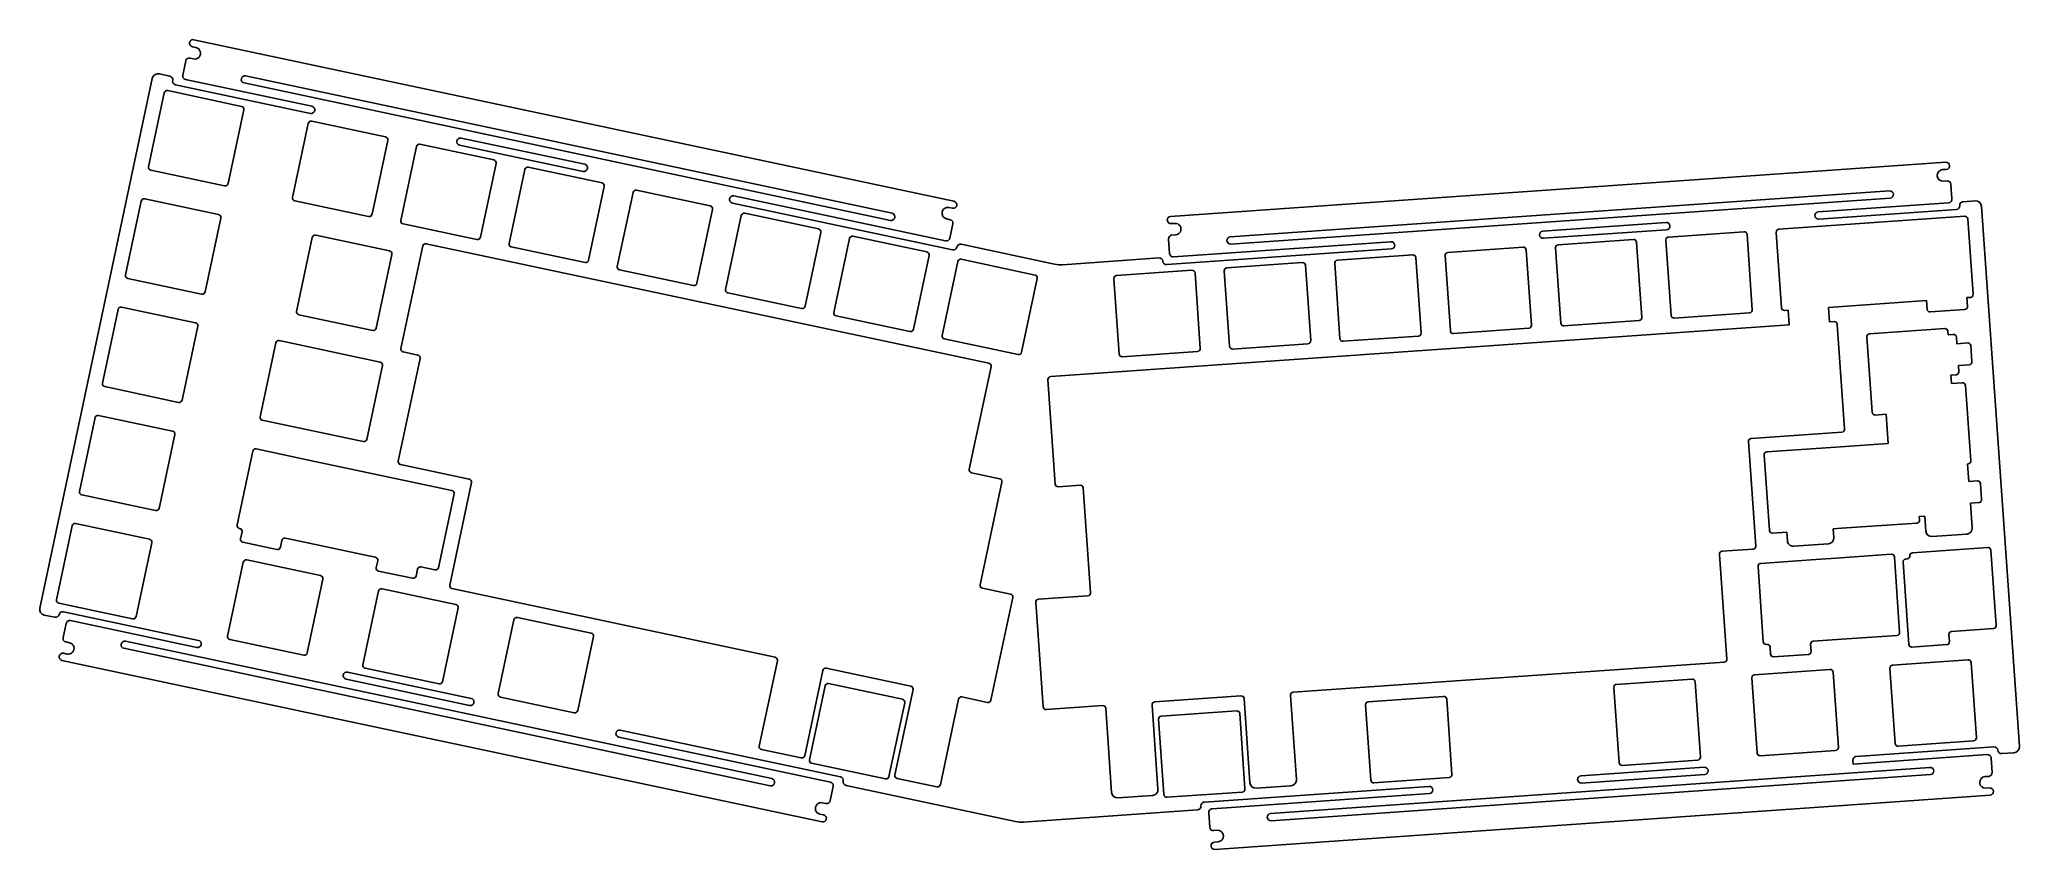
# Model space of a CAD drawing. Extents: x -49 to 292, y -124 to 15.
import ezdxf

# ---------------------------------------------------------------- set-up
doc = ezdxf.new("R2010")
doc.units = 0
doc.header["$MEASUREMENT"] = 0
doc.layers.get('0').update_dxf_attribs({"linetype": 'CONTINUOUS'})
doc.layers.add('SHAPE2DVIEW', color=7, linetype='CONTINUOUS')

msp = doc.modelspace()

# ---------------------------------------------------------------- linework, layer by layer
at = {"linetype": 'BYBLOCK'}
for p, q in [((124.751193, -42.897631), (251.852879, -34.010601)), ((258.835832, -33.522349), (259.628146, -33.46695)), ((260.161803, -33.930857), (261.420797, -51.936896)), ((125.54628, -61.437327), (124.287286, -43.431288)), ((244.862519, -54.097102), (246.121512, -72.103141)), ((260.956889, -52.470553), (245.326426, -53.563445)), ((129.833273, -61.638799), (126.079937, -61.901234)), ((131.625924, -80.108744), (130.366931, -62.102706)), ((239.880902, -73.54193), (241.139896, -91.547969)), ((245.657605, -72.636798), (240.344809, -73.008272)), ((123.452867, -99.77672), (122.193873, -81.770681)), ((122.65778, -81.237023), (131.162017, -80.642402)), ((240.675989, -92.081626), (166.489504, -97.268792)), ((157.511424, -97.896545), (142.671655, -98.934151)), ((159.058205, -112.850076), (158.045081, -98.360452)), ((166.025597, -97.802449), (167.038721, -112.292073)), ((133.693574, -99.561904), (123.986524, -100.240627)), ((135.240356, -114.515435), (134.227232, -100.025811)), ((142.207748, -99.467808), (143.220871, -113.957432)), ((142.293057, -115.024747), (136.30767, -115.443249)), ((166.110907, -113.359388), (160.12552, -113.77789))]:
    msp.add_line(p, q, dxfattribs=at)
msp.add_lwpolyline([(111.129022, -59.481754), (115.973903, -60.511597, -0.414214), (116.359017, -61.104629), (112.606103, -78.76017, 0.414214), (112.991217, -79.353202), (117.836098, -80.383044, -0.414214), (118.221212, -80.976076), (114.468297, -98.631617, -0.414214), (113.875265, -99.016732), (109.48021, -98.082505, 0.414214), (108.887178, -98.46762), (105.763214, -113.164268, -0.414214), (105.170182, -113.549382), (98.323158, -112.093958, -0.414214), (97.938043, -111.500926), (101.062007, -96.804278, 0.414214), (100.676893, -96.211246), (86.125988, -93.118262, 0.414214), (85.532956, -93.503376), (82.408992, -108.200025, -0.414214), (81.81596, -108.585139), (74.968936, -107.129715, -0.414214), (74.583822, -106.536683), (77.707785, -91.840035, 0.414214), (77.322671, -91.247003), (21.684975, -79.420487, -0.414214), (21.29986, -78.827455), (25.052775, -61.171914, 0.414214), (24.667661, -60.578882), (12.835147, -58.063728, -0.414214), (12.450033, -57.470696), (16.202947, -39.815154, 0.414214), (15.817833, -39.222122), (13.302163, -38.687384, -0.414214), (12.917049, -38.094352), (16.669963, -20.438811, -0.414214), (17.262995, -20.053697), (114.111708, -40.640149, -0.414214), (114.496822, -41.233181), (110.743908, -58.888722, 0.414214)], format="xyb", close=True, dxfattribs=at)
for centre, radius, start, end in [((259.663021, -33.965732), 0.5, 3.999647, 93.999647), ((124.786068, -43.396413), 0.5, 93.999647, 183.999647), ((245.361301, -54.062227), 0.5, 93.999647, 183.999647), ((260.922014, -51.971771), 0.5, 273.999647, 3.999647), ((126.045062, -61.402452), 0.5, 183.999647, 273.999647), ((129.868149, -62.137581), 0.5, 3.999647, 93.999647), ((240.379685, -73.507055), 0.5, 93.999647, 183.999647), ((245.62273, -72.138016), 0.5, 273.999647, 3.999647), ((122.692655, -81.735806), 0.5, 93.999647, 183.999647), ((131.127142, -80.14362), 0.5, 273.999647, 3.999647), ((240.641114, -91.582844), 0.5, 273.999647, 3.999647), ((157.546299, -98.395327), 0.5, 3.999647, 93.999647), ((166.52438, -97.767574), 0.5, 93.999647, 183.999647), ((123.951649, -99.741844), 0.5, 183.999647, 273.999647), ((133.72845, -100.060686), 0.5, 3.999647, 93.999647), ((142.70653, -99.432933), 0.5, 93.999647, 183.999648), ((166.041156, -112.361824), 1, 273.999648, 3.999648), ((136.23792, -114.445685), 1, 183.999647, 273.999647), ((142.223307, -114.027183), 1, 273.999647, 3.999647), ((160.05577, -112.780326), 1, 183.999647, 273.999647)]:
    msp.add_arc(centre, radius, start, end, dxfattribs=at)
at = {"layer": 'SHAPE2DVIEW'}
for p, q in [((-22.981062, 13.854781), (-22.369721, 13.724832)), ((108.105905, -12.73153), (-22.721165, 15.077463)), ((-24.138188, 11.417095), (-24.657982, 8.971729)), ((-22.785566, 11.768542), (-23.396898, 11.898488)), ((-29.891778, 8.397376), (-49.269708, -82.765861)), ((-26.866492, 8.802213), (-28.676062, 9.186861)), ((-2.672731, 2.381587), (-25.903706, 7.319633)), ((-24.176589, 8.230439), (-2.412834, 3.60427)), ((97.180895, -16.032158), (-14.083249, 7.618482)), ((-13.823352, 8.841165), (97.440792, -14.809475)), ((-30.540724, -6.799811), (-27.837794, 5.916092)), ((-27.244762, 6.301206), (-14.52886, 3.598276)), ((-14.143745, 3.005244), (-16.846676, -9.710659)), ((-5.748627, -12.069693), (-3.045697, 0.646209)), ((-2.452665, 1.031324), (10.263237, -1.671607)), ((10.648351, -2.264639), (7.945421, -14.980541)), ((12.88506, -16.030525), (15.58799, -3.314623)), ((16.181022, -2.929509), (28.896924, -5.632439)), ((44.278293, -7.598463), (23.00361, -3.076253)), ((23.263507, -1.85357), (44.53819, -6.37578)), ((29.282039, -6.225471), (26.579108, -18.941373)), ((278.828586, -6.010843), (145.404337, -15.33995)), ((-17.439708, -10.095773), (-30.15561, -7.392843)), ((31.518747, -19.991358), (34.221678, -7.275455)), ((34.81471, -6.890341), (47.530612, -9.593271)), ((47.915726, -10.186303), (45.212796, -22.902206)), ((278.292296, -7.301392), (278.915774, -7.257798)), ((279.055275, -9.252927), (278.431797, -9.296521)), ((279.896722, -12.326722), (279.722346, -9.832811)), ((-34.501556, -25.433498), (-31.798626, -12.717596)), ((-31.205594, -12.332482), (-18.489692, -15.035412)), ((7.352389, -15.365655), (-5.363513, -12.662725)), ((50.152435, -23.95219), (52.855365, -11.236288)), ((53.448397, -10.851173), (66.164299, -13.554104)), ((107.857804, -21.113114), (69.954634, -13.056303)), ((70.214531, -11.83362), (106.650481, -19.578554)), ((155.676421, -18.882096), (269.14938, -10.947995)), ((269.236568, -12.194951), (155.763608, -20.129051)), ((256.871638, -14.563177), (279.316838, -12.993794)), ((283.905635, -12.672943), (281.81075, -12.819418)), ((291.500364, -106.596961), (284.999633, -13.623952)), ((-18.104578, -15.628444), (-20.807508, -28.344346)), ((25.986076, -19.326487), (13.270174, -16.623557)), ((66.549414, -14.147136), (63.846483, -26.863038)), ((68.786122, -27.913022), (71.489052, -15.19712)), ((72.082084, -14.812006), (84.797987, -17.514936)), ((107.430173, -15.910506), (106.818831, -15.780557)), ((107.234644, -13.82426), (107.846008, -13.954213)), ((107.391771, -19.097161), (107.911566, -16.651796)), ((145.491525, -16.586905), (146.115003, -16.543311)), ((209.487325, -17.876317), (230.68557, -16.394123)), ((250.114684, -17.566792), (282.086626, -15.331293)), ((280.650982, -14.153562), (256.958825, -15.810132)), ((282.620283, -15.7952), (283.527037, -28.763539)), ((-5.051038, -31.693588), (-2.348108, -18.977686)), ((-1.755076, -18.592572), (10.960826, -21.295502)), ((85.183101, -18.107968), (82.480171, -30.82387)), ((87.41981, -31.873855), (90.12274, -19.157953)), ((90.715772, -18.772838), (103.431674, -21.475769)), ((125.391445, -23.56219), (109.340384, -20.150328)), ((145.051142, -19.249106), (145.225517, -21.743017)), ((146.254503, -18.53844), (145.631025, -18.582034)), ((145.892589, -22.322901), (183.301257, -19.707264)), ((230.772758, -17.641078), (209.574513, -19.123273)), ((212.107477, -20.224279), (225.075816, -19.317525)), ((225.609473, -19.781432), (226.516227, -32.74977)), ((231.553928, -32.397531), (230.647174, -19.429193)), ((231.111081, -18.895535), (244.079419, -17.988781)), ((244.613076, -18.452688), (245.519831, -31.421026)), ((250.557531, -31.068787), (249.650777, -18.100449)), ((11.345941, -21.888534), (8.643011, -34.604436)), ((44.619764, -23.28732), (31.903862, -20.58439)), ((103.816788, -22.068801), (101.113858, -34.784703)), ((106.053497, -35.834687), (108.756427, -23.118785)), ((109.349459, -22.733671), (122.065361, -25.436601)), ((143.398678, -22.497277), (126.779785, -23.65928)), ((183.388445, -20.954219), (144.732822, -23.657045)), ((155.096667, -24.210511), (168.065006, -23.303757)), ((168.598663, -23.767664), (169.505417, -36.736002)), ((174.543118, -36.383763), (173.636364, -23.415424)), ((174.100271, -22.881767), (187.068609, -21.975013)), ((187.602266, -22.43892), (188.509021, -35.407258)), ((193.546721, -35.055019), (192.639967, -22.086681)), ((193.103874, -21.553023), (206.072212, -20.646269)), ((206.60587, -21.110176), (207.512624, -34.078514)), ((212.550325, -33.726275), (211.64357, -20.757937)), ((-21.40054, -28.72946), (-34.116442, -26.02653)), ((63.253451, -27.248152), (50.537549, -24.545222)), ((122.450476, -26.029633), (119.747546, -38.745535)), ((136.535911, -39.041251), (135.629157, -26.072912)), ((136.093064, -25.539255), (149.061402, -24.632501)), ((149.59506, -25.096408), (150.501814, -38.064746)), ((155.539515, -37.712507), (154.63276, -24.744168)), ((81.887139, -31.208985), (69.171237, -28.506054)), ((275.494609, -29.826392), (258.65971, -31.003498)), ((275.599234, -31.322739), (275.494609, -29.826392)), ((283.06313, -29.297196), (282.47756, -29.33814)), ((282.47756, -29.33814), (282.582186, -30.834486)), ((-38.462389, -44.067185), (-35.759459, -31.351283)), ((-35.166427, -30.966169), (-22.450524, -33.669099)), ((8.049979, -34.989551), (-4.665924, -32.28662)), ((100.520826, -35.169817), (87.804924, -32.466887)), ((226.05232, -33.283428), (213.083982, -34.190182)), ((245.055924, -31.954684), (232.087585, -32.861438)), ((251.676759, -31.491751), (251.091189, -31.532694)), ((251.852879, -34.010601), (251.676759, -31.491751)), ((258.65971, -31.003498), (258.83583, -33.522349)), ((282.118278, -31.368144), (276.132892, -31.786646)), ((-22.06541, -34.262131), (-24.76834, -46.978033)), ((-11.341081, -49.832172), (-8.638151, -37.11627)), ((-8.045119, -36.731155), (9.329205, -40.424294)), ((119.154514, -39.130649), (106.438611, -36.427719)), ((169.04151, -37.269659), (156.073172, -38.176414)), ((188.045114, -35.940915), (175.076776, -36.84767)), ((207.048717, -34.612172), (194.080379, -35.518926)), ((266.138978, -49.075833), (265.232223, -36.107494)), ((265.69613, -35.573837), (278.664469, -34.667083)), ((279.198375, -35.130972), (279.239319, -35.716543)), ((279.239319, -35.716543), (280.118423, -35.655075)), ((280.65208, -36.118982), (280.732415, -37.267926)), ((280.732415, -37.267926), (282.609757, -37.136661)), ((150.037907, -38.598403), (137.069569, -39.505158)), ((282.872019, -40.887504), (280.994676, -41.018769)), ((283.143415, -37.600568), (283.335926, -40.353846)), ((9.714319, -41.017326), (7.011389, -53.733228)), ((280.606675, -42.638026), (279.727571, -42.699494)), ((279.727571, -42.699494), (279.827872, -44.133992)), ((279.827872, -44.133992), (281.70454, -44.002774)), ((280.994676, -41.018769), (281.070582, -42.104369)), ((-25.361372, -47.363148), (-38.077274, -44.660217)), ((282.238198, -44.466681), (283.144952, -57.435019)), ((-42.423221, -62.700873), (-39.720291, -49.984971)), ((-39.127259, -49.599856), (-26.411357, -52.302787)), ((6.418357, -54.118342), (-10.955967, -50.425204)), ((268.549553, -49.408504), (266.672635, -49.53974)), ((268.901792, -54.446205), (268.549553, -49.408504)), ((-26.026242, -52.895819), (-28.729173, -65.611721)), ((259.898523, -55.075719), (268.901792, -54.446205)), ((-15.301914, -68.465859), (-12.598983, -55.749957)), ((-12.005951, -55.364843), (-2.689108, -57.345259)), ((-2.689108, -57.345259), (10.026794, -60.048189)), ((248.464368, -69.408162), (247.557613, -56.439824)), ((248.02152, -55.906167), (259.898523, -55.075719)), ((10.026794, -60.048189), (21.672849, -62.523709)), ((282.681045, -57.968677), (282.594008, -57.974762)), ((282.594008, -57.974762), (282.804218, -60.981171)), ((282.804218, -60.981171), (284.269815, -60.878696)), ((284.803473, -61.342603), (284.995984, -64.095881)), ((-29.322205, -65.996835), (-42.038107, -63.293905)), ((22.057963, -63.116741), (19.355033, -75.832644)), ((284.532077, -64.629538), (283.066479, -64.732014)), ((283.066479, -64.732014), (283.363005, -68.972911)), ((273.843366, -68.134868), (260.875028, -69.041622)), ((275.202045, -66.950214), (274.266579, -67.015622)), ((274.266579, -67.015622), (274.307522, -67.601193)), ((275.382489, -69.530913), (275.202045, -66.950214)), ((-46.384054, -81.33456), (-43.681123, -68.618658)), ((-43.088091, -68.233544), (-30.372189, -70.936474)), ((-29.987075, -71.529506), (-32.690005, -84.245408)), ((-14.831701, -69.07698), (-14.916799, -69.058891)), ((-14.696088, -70.843788), (-14.446586, -69.670012)), ((-8.442095, -72.684326), (-14.310973, -71.43682)), ((-7.599562, -71.125436), (-7.849063, -72.299212)), ((-5.599956, -71.039307), (-7.00653, -70.740322)), ((7.115947, -73.742238), (-5.599956, -71.039307)), ((251.460014, -69.699926), (248.998025, -69.872069)), ((251.56464, -71.196272), (251.460014, -69.699926)), ((260.875028, -69.041622), (259.44053, -69.141923)), ((259.44053, -69.141923), (259.545156, -70.63827)), ((282.435191, -70.040226), (276.449804, -70.458728)), ((-16.933535, -87.594651), (-14.230605, -74.878749)), ((-13.637573, -74.493634), (-0.921671, -77.196564)), ((8.522521, -74.041223), (7.115947, -73.742238)), ((8.658134, -75.808031), (8.907635, -74.634255)), ((246.974564, -75.075881), (256.476366, -74.411509)), ((258.617341, -71.705585), (252.631955, -72.124087)), ((256.476366, -74.411509), (259.942903, -74.169126)), ((259.942903, -74.169126), (269.444954, -73.504737)), ((269.978611, -73.968644), (270.885366, -86.936982)), ((272.473314, -89.031323), (271.482859, -74.865907)), ((271.946766, -74.33225), (272.176954, -74.316155)), ((273.104768, -73.24884), (286.073107, -72.342086)), ((286.606764, -72.805993), (287.513518, -85.774331)), ((-0.536556, -77.789596), (-3.239487, -90.505499)), ((14.912126, -77.648569), (9.043248, -76.401063)), ((15.754659, -76.089679), (15.505158, -77.263455)), ((18.762001, -76.217758), (16.347691, -75.704565)), ((247.417412, -88.577876), (246.510657, -75.609538)), ((6.358574, -92.545691), (9.061504, -79.829789)), ((9.654536, -79.444675), (22.370439, -82.147605)), ((-48.480224, -83.981576), (-46.670653, -84.366224)), ((-33.283037, -84.630523), (-45.998939, -81.927592)), ((-45.188073, -83.403438), (-21.957098, -88.341484)), ((-22.216995, -89.564167), (-43.980751, -84.937998)), ((22.755553, -82.740637), (20.052623, -95.456539)), ((29.650683, -97.496732), (32.353614, -84.780829)), ((32.946646, -84.395715), (45.662548, -87.098645)), ((-44.722041, -85.419391), (-45.241835, -87.864757)), ((-44.760442, -88.606047), (-44.149112, -88.735993)), ((-34.511164, -88.484394), (76.75298, -112.135034)), ((-3.832519, -90.890613), (-16.548421, -88.187683)), ((46.047662, -87.691677), (43.344732, -100.40758)), ((260.919407, -88.135029), (256.018622, -88.477695)), ((270.421458, -87.470639), (260.919407, -88.135029)), ((279.372565, -87.345993), (279.456265, -88.543071)), ((287.049611, -86.307989), (279.836472, -86.812336)), ((-45.436175, -91.785022), (85.390896, -119.594016)), ((-44.564937, -90.692288), (-45.176278, -90.562339)), ((76.493083, -113.357717), (-34.771061, -89.707077)), ((248.038107, -89.035697), (247.951069, -89.041783)), ((248.655464, -90.696682), (248.571764, -89.499605)), ((255.174509, -90.742087), (249.189122, -91.160589)), ((255.554715, -89.011352), (255.638416, -90.20843)), ((269.682362, -92.584647), (282.6507, -91.677893)), ((278.992358, -89.076728), (273.006971, -89.49523)), ((24.734028, -99.544217), (3.459346, -95.022007)), ((3.719243, -93.799324), (24.993925, -98.321534)), ((19.459591, -95.841653), (6.743688, -93.138723)), ((222.173354, -95.906507), (235.141692, -94.999752)), ((246.370705, -107.747573), (245.463951, -94.779234)), ((245.927858, -94.245577), (258.896196, -93.338823)), ((259.429854, -93.80273), (260.336608, -106.771068)), ((270.125209, -106.086643), (269.218455, -93.118304)), ((283.184358, -92.1418), (284.091112, -105.110138)), ((42.7517, -100.792694), (30.035798, -98.089764)), ((83.222535, -108.884125), (85.925465, -96.168222)), ((86.518497, -95.783108), (99.234399, -98.486038)), ((179.415246, -98.89618), (192.383584, -97.989426)), ((192.917242, -98.453333), (193.823996, -111.421671)), ((222.616201, -109.408502), (221.709447, -96.440164)), ((235.675349, -95.463659), (236.582104, -108.431998)), ((99.619513, -99.07907), (96.916583, -111.794973)), ((144.226337, -114.889571), (143.319583, -101.921233)), ((143.78349, -101.387575), (156.751828, -100.480821)), ((157.285486, -100.944728), (158.19224, -113.913066)), ((179.858094, -112.398176), (178.951339, -99.429838)), ((86.84632, -112.746991), (50.410369, -105.002057)), ((50.670266, -103.779374), (88.573436, -111.836185)), ((283.627205, -105.643795), (270.658867, -106.55055)), ((236.118197, -108.965655), (223.149858, -109.872409)), ((259.872701, -107.304725), (246.904363, -108.21148)), ((262.891879, -109.624787), (262.848285, -109.001309)), ((285.960558, -108.011811), (262.891879, -109.624787)), ((263.428169, -108.334237), (287.120325, -106.677667)), ((286.802005, -111.085606), (286.627629, -108.591694)), ((288.454469, -107.837435), (290.549354, -107.690959)), ((96.323551, -112.180087), (83.607649, -109.477157)), ((162.616579, -118.139761), (276.089538, -110.205661)), ((276.176726, -111.452616), (162.703767, -119.386717)), ((193.360089, -111.955329), (180.391751, -112.862083)), ((216.043856, -111.647378), (237.242101, -110.165184)), ((237.329289, -111.412139), (216.131044, -112.894334)), ((285.598644, -111.796271), (286.222121, -111.752677)), ((86.807918, -115.933647), (87.327712, -113.488282)), ((89.536222, -113.318765), (118.681252, -119.51392)), ((142.293057, -115.024747), (136.30767, -115.443249)), ((157.728333, -114.446724), (144.759995, -115.353478)), ((151.202165, -116.18115), (189.857789, -113.478325)), ((189.944976, -114.72528), (152.536308, -117.340918)), ((153.024561, -124.323869), (286.44881, -114.994762)), ((166.110907, -113.359388), (160.12552, -113.77789)), ((286.361622, -113.747806), (285.738144, -113.7914)), ((85.650793, -118.371333), (85.039493, -118.241393)), ((85.455287, -116.285092), (86.066628, -116.41504)), ((120.069592, -119.611011), (150.042397, -117.515293)), ((151.956425, -118.007989), (152.1308, -120.501901)), ((152.797872, -121.081784), (153.42135, -121.038191)), ((153.560851, -123.033319), (152.937373, -123.076913))]:
    msp.add_line(p, q, dxfattribs=at)
for centre, radius, start, end in [((-22.851114, 14.466122), 0.625, 77.999647, 257.999647), ((-22.577639, 12.746686), 1, 257.999056, 77.999637), ((-23.526846, 11.287146), 0.625, 77.999647, 167.999647), ((-28.889178, 8.184261), 1.025, 77.999647, 167.999647), ((-26.99644, 8.190871), 0.625, 347.999647, 77.999647), ((-25.773757, 7.930974), 0.625, 167.999647, 257.999647), ((-24.046641, 8.841781), 0.625, 167.999647, 257.999647), ((-13.953301, 8.229823), 0.625, 77.999647, 257.999647), ((-27.348721, 5.812133), 0.5, 77.999647, 167.999641), ((-14.632818, 3.109203), 0.5, 347.999647, 77.999647), ((-2.542782, 2.992929), 0.625, 257.999647, 77.999647), ((-2.556624, 0.54225), 0.5, 77.999647, 167.999641), ((10.159278, -2.16068), 0.5, 347.999647, 77.999641), ((16.077063, -3.418582), 0.5, 77.999647, 167.999647), ((23.133559, -2.464911), 0.625, 77.999647, 257.999647), ((-30.051651, -6.903769), 0.5, 167.999647, 257.999647), ((28.792966, -6.121512), 0.5, 347.999647, 77.999647), ((44.408241, -6.987121), 0.625, 257.999647, 77.999647), ((278.87218, -6.63432), 0.625, 273.999647, 93.999647), ((-17.335749, -9.6067), 0.5, 257.999649, 347.999643), ((34.710751, -7.379414), 0.5, 77.999647, 167.999641), ((47.426653, -10.082345), 0.5, 347.999649, 77.999643), ((278.362046, -8.298957), 1, 93.999647, 273.999647), ((279.098869, -9.876405), 0.625, 3.999647, 93.999647), ((-31.309553, -12.821555), 0.5, 77.999647, 167.999647), ((-5.259554, -12.173652), 0.5, 167.999641, 257.999647), ((53.344438, -11.340247), 0.5, 77.999647, 167.999647), ((66.06034, -14.043177), 0.5, 347.999649, 77.999643), ((70.084582, -12.444961), 0.625, 77.999647, 257.999647), ((107.975957, -13.342872), 0.625, 257.999647, 77.999647), ((269.192974, -11.571473), 0.625, 273.999647, 93.999647), ((279.273244, -12.370316), 0.625, 273.999647, 3.999647), ((280.607388, -13.530084), 0.625, 273.999647, 3.999647), ((281.854344, -13.442896), 0.625, 93.999647, 183.999647), ((283.977129, -13.695446), 1.025, 3.999647, 93.999647), ((-18.593651, -15.524485), 0.5, 347.999647, 77.999641), ((7.456348, -14.876582), 0.5, 257.999647, 347.999647), ((13.374133, -16.134484), 0.5, 167.999647, 257.999647), ((71.978126, -15.301079), 0.5, 77.999647, 167.999647), ((97.310843, -15.420816), 0.625, 257.999647, 77.999647), ((107.026749, -14.802411), 1, 78.000964, 257.999647), ((107.300224, -16.521847), 0.625, 347.999647, 77.999647), ((145.447931, -15.963428), 0.625, 93.999647, 273.999647), ((146.184753, -17.540876), 1, 273.999647, 93.999649), ((230.729164, -17.017601), 0.625, 273.999647, 93.999647), ((256.915232, -15.186654), 0.625, 93.999647, 273.999647), ((282.121501, -15.830076), 0.5, 3.999647, 93.999654), ((-1.859035, -19.081645), 0.5, 77.999647, 167.999647), ((26.090035, -18.837414), 0.5, 257.999649, 347.999643), ((32.007821, -20.095317), 0.5, 167.999647, 257.999647), ((84.694028, -18.004009), 0.5, 347.999647, 77.999647), ((90.611813, -19.261911), 0.5, 77.999647, 167.999641), ((106.78043, -18.967213), 0.625, 257.999647, 347.999647), ((109.210435, -20.76167), 0.625, 77.999647, 167.999647), ((145.674619, -19.205512), 0.625, 93.999647, 183.999647), ((155.720015, -19.505573), 0.625, 93.999647, 273.999647), ((183.344851, -20.330741), 0.625, 273.999647, 93.999647), ((209.530919, -18.499795), 0.625, 93.999647, 273.999647), ((212.142353, -20.723062), 0.5, 93.999654, 183.999647), ((225.110691, -19.816307), 0.5, 3.999654, 93.999647), ((231.145956, -19.394318), 0.5, 93.999647, 183.999647), ((244.114294, -18.487563), 0.5, 3.999647, 93.999647), ((250.149559, -18.065574), 0.5, 93.999647, 183.999647), ((10.856868, -21.784575), 0.5, 347.999647, 77.999647), ((44.723723, -22.798247), 0.5, 257.999647, 347.999647), ((103.327715, -21.964842), 0.5, 347.999647, 77.999647), ((107.987752, -20.501772), 0.625, 257.999647, 347.999647), ((109.2455, -23.222744), 0.5, 77.999647, 167.999647), ((126.431033, -18.671458), 5, 257.999647, 273.999647), ((143.442272, -23.120755), 0.625, 3.999647, 93.999647), ((144.689228, -23.033567), 0.625, 183.999647, 273.999647), ((145.848995, -21.699423), 0.625, 183.999647, 273.999647), ((168.099881, -23.802539), 0.5, 3.999655, 93.999655), ((174.135146, -23.380549), 0.5, 93.999647, 183.999647), ((187.103484, -22.473795), 0.5, 3.999647, 93.999647), ((193.138749, -22.051805), 0.5, 93.999654, 183.999647), ((206.107087, -21.145051), 0.5, 3.999654, 93.999647), ((-34.012483, -25.537457), 0.5, 167.999647, 257.999647), ((50.641508, -24.056149), 0.5, 167.999647, 257.999647), ((63.35741, -26.759079), 0.5, 257.999647, 347.999647), ((121.961403, -25.925674), 0.5, 347.999647, 77.999647), ((136.127939, -26.038037), 0.5, 93.999647, 183.999647), ((149.096277, -25.131283), 0.5, 3.999647, 93.999647), ((155.131543, -24.709293), 0.5, 93.999654, 183.999647), ((-21.296581, -28.240387), 0.5, 257.999647, 347.999647), ((69.275195, -28.016981), 0.5, 167.999647, 257.999647), ((283.028255, -28.798414), 0.5, 273.999654, 3.999654), ((-35.270385, -31.455242), 0.5, 77.999647, 167.999647), ((-22.554483, -34.158172), 0.5, 347.999647, 77.999641), ((-4.561965, -31.797547), 0.5, 167.999647, 257.999647), ((81.991098, -30.719911), 0.5, 257.999649, 347.999643), ((87.908883, -31.977814), 0.5, 167.999647, 257.999647), ((207.013842, -34.113389), 0.5, 273.999649, 3.999655), ((213.049107, -33.6914), 0.5, 183.999654, 273.999647), ((226.017445, -32.784645), 0.5, 273.999647, 3.999647), ((232.05271, -32.362656), 0.5, 183.999655, 273.999655), ((245.021048, -31.455902), 0.5, 273.999647, 3.999647), ((251.056314, -31.033912), 0.5, 183.999654, 273.999654), ((276.098016, -31.287863), 0.5, 183.999647, 273.999647), ((282.083403, -30.869361), 0.5, 273.999647, 3.999647), ((-8.149078, -37.220228), 0.5, 77.999647, 167.999641), ((8.153937, -34.500477), 0.5, 257.999647, 347.999647), ((100.624785, -34.680744), 0.5, 257.999649, 347.999643), ((106.54257, -35.938646), 0.5, 167.999647, 257.999647), ((169.006635, -36.770877), 0.5, 273.999649, 3.999655), ((175.0419, -36.348888), 0.5, 183.999647, 273.999647), ((188.010238, -35.442133), 0.5, 273.999654, 3.999647), ((194.045504, -35.020144), 0.5, 183.999647, 273.999647), ((265.731006, -36.072619), 0.5, 93.999654, 183.999647), ((278.699344, -35.165865), 0.5, 93.970996, 93.999655), ((278.699593, -35.165847), 0.5, 3.999647, 93.999647), ((280.153298, -36.153857), 0.5, 3.999647, 93.999647), ((282.644633, -37.635443), 0.5, 3.999647, 93.999647), ((9.225246, -40.913367), 0.5, 347.999647, 77.999647), ((119.258472, -38.641576), 0.5, 257.999647, 347.999647), ((137.034694, -39.006375), 0.5, 183.999647, 273.999647), ((150.003032, -38.099621), 0.5, 273.999647, 3.999647), ((156.038297, -37.677631), 0.5, 183.999655, 273.999655), ((282.837143, -40.388721), 0.5, 273.999647, 3.999647), ((-37.973316, -44.171144), 0.5, 167.999647, 257.999647), ((280.5718, -42.139244), 0.5, 273.999647, 3.999647), ((281.739416, -44.501556), 0.5, 3.999647, 93.999647), ((-25.257413, -46.874075), 0.5, 257.999647, 347.999647), ((-39.231218, -50.08893), 0.5, 77.999647, 167.999647), ((-10.852008, -49.936131), 0.5, 167.999649, 257.999643), ((266.63776, -49.040957), 0.5, 183.999655, 273.999655), ((-26.515316, -52.79186), 0.5, 347.999647, 77.999641), ((6.522316, -53.629269), 0.5, 257.999647, 347.999647), ((-12.10991, -55.853916), 0.5, 77.999647, 167.999647), ((248.056396, -56.404949), 0.5, 93.999647, 183.999647), ((282.64617, -57.469894), 0.5, 273.999647, 3.999647), ((284.304691, -61.377478), 0.5, 3.999647, 93.999647), ((-41.934148, -62.804832), 0.5, 167.999647, 257.999647), ((21.56889, -63.012783), 0.5, 347.999647, 77.999647), ((284.497201, -64.130756), 0.5, 273.999647, 3.999647), ((-29.218246, -65.507762), 0.5, 257.999647, 347.999647), ((273.808491, -67.636085), 0.5, 273.999647, 274.028297), ((273.80874, -67.636068), 0.5, 273.999647, 3.999647), ((-43.19205, -68.722617), 0.5, 77.999647, 167.999647), ((-30.476148, -71.425547), 0.5, 347.999647, 77.999641), ((-14.812841, -68.569818), 0.5, 167.999647, 257.999647), ((-14.93566, -69.566053), 0.5, 347.999647, 77.999647), ((-14.207014, -70.947746), 0.5, 167.999647, 257.999647), ((-7.110489, -71.229395), 0.5, 77.999647, 167.999647), ((248.96315, -69.373287), 0.5, 183.999647, 273.999647), ((252.562204, -71.126522), 1, 183.999648, 273.999655), ((258.547591, -70.70802), 1, 273.999647, 3.999647), ((276.380054, -69.461163), 1, 183.99965, 273.999647), ((282.365441, -69.042661), 1, 273.999649, 3.999645), ((-13.741532, -74.982707), 0.5, 77.999647, 167.999647), ((-8.338137, -72.195253), 0.5, 257.999647, 347.999647), ((8.418562, -74.530296), 0.5, 347.999647, 77.999647), ((269.479829, -74.003519), 0.5, 3.999647, 93.999647), ((271.981641, -74.831032), 0.5, 93.999647, 183.999647), ((272.142079, -73.817373), 0.5, 273.999647, 3.999646), ((273.139644, -73.747622), 0.5, 93.999654, 183.999647), ((286.107982, -72.840868), 0.5, 3.999654, 93.999647), ((-1.02563, -77.685638), 0.5, 347.999641, 77.999641), ((9.147207, -75.91199), 0.5, 167.999647, 257.999647), ((15.016085, -77.159496), 0.5, 257.999647, 347.999647), ((16.243733, -76.193638), 0.5, 77.999647, 167.999647), ((18.86596, -75.728685), 0.5, 257.999647, 347.999647), ((247.00944, -75.574663), 0.5, 93.999647, 183.999647), ((-45.89498, -81.438519), 0.5, 167.999647, 257.999647), ((9.550578, -79.933748), 0.5, 77.999647, 167.999641), ((-48.267108, -82.978976), 1.025, 167.999647, 257.999647), ((-46.540705, -83.754883), 0.625, 257.999647, 347.999647), ((-45.318022, -84.01478), 0.625, 77.999647, 167.999647), ((-44.1107, -85.549339), 0.625, 77.999647, 167.999647), ((-33.179078, -84.141449), 0.5, 257.999647, 347.999647), ((22.26648, -82.636678), 0.5, 347.999641, 77.999641), ((32.842687, -84.884788), 0.5, 77.999647, 167.999641), ((-44.630494, -87.994705), 0.625, 167.999647, 257.999647), ((-34.641113, -89.095736), 0.625, 77.999647, 257.999647), ((-22.087047, -88.952825), 0.625, 257.999647, 77.999647), ((-16.444462, -87.69861), 0.5, 167.999641, 257.999641), ((45.558589, -87.587719), 0.5, 347.999647, 77.999647), ((247.916194, -88.543001), 0.5, 183.999647, 273.999647), ((256.053498, -88.976477), 0.5, 93.999647, 183.999647), ((270.386583, -86.971857), 0.5, 273.999647, 3.999647), ((278.957483, -88.577946), 0.5, 273.999647, 3.999647), ((279.871347, -87.311118), 0.5, 93.999647, 183.999647), ((287.014736, -85.809206), 0.5, 273.999647, 3.999647), ((-45.306226, -91.173681), 0.625, 77.999647, 257.999647), ((-44.357019, -89.714141), 1, 257.999582, 78.00028), ((-3.72856, -90.40154), 0.5, 257.999641, 347.999641), ((248.072982, -89.53448), 0.5, 3.999647, 93.999647), ((249.154247, -90.661807), 0.5, 183.999647, 273.999647), ((255.139634, -90.243305), 0.5, 273.999647, 3.999647), ((272.972096, -88.996448), 0.5, 183.999647, 273.999647), ((282.685576, -92.176675), 0.5, 3.999647, 93.999654), ((3.589294, -94.410665), 0.625, 77.999647, 257.999647), ((6.847647, -92.64965), 0.5, 167.999641, 257.999647), ((235.176567, -95.498535), 0.5, 3.999654, 93.999647), ((245.962733, -94.744359), 0.5, 93.999654, 183.999654), ((258.931071, -93.837605), 0.5, 3.999654, 93.999647), ((269.717237, -93.083429), 0.5, 93.999654, 183.999654), ((19.563549, -95.35258), 0.5, 257.999647, 347.999647), ((24.863977, -98.932875), 0.625, 257.999647, 77.999647), ((30.139757, -97.60069), 0.5, 167.999641, 257.999647), ((86.414538, -96.272181), 0.5, 77.999641, 167.999641), ((99.13044, -98.975112), 0.5, 347.999647, 77.999641), ((192.41846, -98.488208), 0.5, 3.999647, 93.999647), ((222.208229, -96.405289), 0.5, 93.999647, 183.999647), ((42.855659, -100.303621), 0.5, 257.999647, 347.999647), ((143.818365, -101.886357), 0.5, 93.999647, 183.999647), ((156.786703, -100.979603), 0.5, 3.999654, 93.999647), ((179.450121, -99.394963), 0.5, 93.999654, 183.999654), ((50.540318, -104.390715), 0.625, 77.999647, 257.999647), ((283.59233, -105.145013), 0.5, 273.999654, 3.999654), ((83.711608, -108.988084), 0.5, 167.999647, 257.999641), ((236.083322, -108.466873), 0.5, 273.999647, 3.999647), ((246.869487, -107.712697), 0.5, 183.999654, 273.999647), ((259.837826, -106.805943), 0.5, 273.999647, 3.999654), ((263.471763, -108.957715), 0.625, 93.999647, 183.999647), ((270.623992, -106.051767), 0.5, 183.999647, 273.999647), ((286.004152, -108.635288), 0.625, 3.999647, 93.999647), ((287.163919, -107.301145), 0.625, 3.999647, 93.999647), ((288.410875, -107.213957), 0.625, 183.999647, 273.999647), ((290.47786, -106.668455), 1.025, 273.999647, 3.999647), ((76.623031, -112.746375), 0.625, 257.999647, 77.999647), ((88.443488, -112.447527), 0.625, 347.999647, 77.999647), ((96.42751, -111.691014), 0.5, 257.999641, 347.999647), ((180.356876, -112.363301), 0.5, 183.999654, 273.999654), ((193.325214, -111.456547), 0.5, 273.999654, 3.999654), ((216.08745, -112.270856), 0.625, 93.999647, 273.999647), ((223.114983, -109.373627), 0.5, 183.999647, 273.999654), ((237.285695, -110.788661), 0.625, 273.999647, 93.999647), ((276.133132, -110.829138), 0.625, 273.999647, 93.999647), ((285.668394, -112.793836), 1, 93.999647, 273.999647), ((286.178527, -111.1292), 0.625, 273.999647, 3.999647), ((86.716371, -113.358333), 0.625, 347.999647, 77.999647), ((89.66617, -112.707424), 0.625, 167.999647, 257.999647), ((144.725119, -114.854696), 0.5, 183.999647, 273.999647), ((157.693458, -113.947941), 0.5, 273.999647, 3.999654), ((189.901383, -114.101802), 0.625, 273.999647, 93.999647), ((286.405216, -114.371284), 0.625, 273.999647, 93.999647), ((85.247369, -117.263238), 1, 77.999641, 258.002112), ((85.520844, -118.982674), 0.625, 257.999647, 77.999647), ((86.196577, -115.803699), 0.625, 257.999647, 347.999647), ((149.998803, -116.891816), 0.625, 273.999647, 3.999647), ((151.245759, -116.804628), 0.625, 93.999647, 183.999647), ((152.579902, -117.964395), 0.625, 93.999647, 183.999647), ((162.660173, -118.763239), 0.625, 93.999647, 273.999647), ((119.720841, -114.623188), 5, 257.999647, 273.999647), ((152.754278, -120.458307), 0.625, 183.999647, 273.999647), ((153.4911, -122.035755), 1, 273.999647, 93.999647), ((152.980967, -123.700391), 0.625, 93.999647, 273.999647)]:
    msp.add_arc(centre, radius, start, end, dxfattribs=at)

doc.saveas('drawing.dxf')
